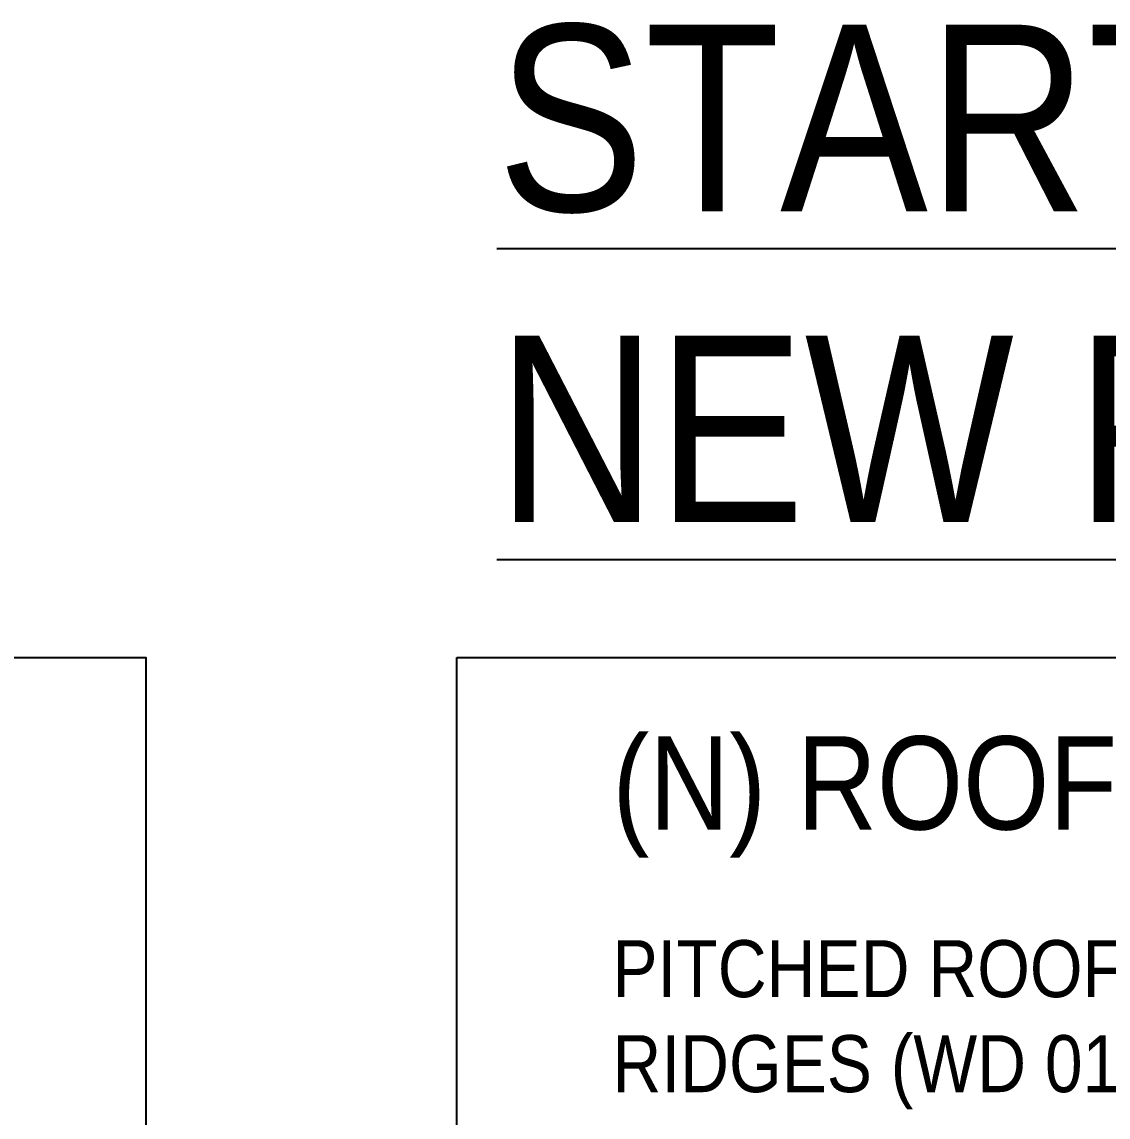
# Model space of a CAD drawing. Header units: inches. Extents: x -2661 to 42767, y -1222 to 9099.
# Drawn here: x -1563.4 to -1144.4, y 3994.5 to 4417.3 of the extents above; entities that cross this region are included whole.
import ezdxf

# ---------------------------------------------------------------- set-up
doc = ezdxf.new("R2010")
doc.units = ezdxf.units.IN
doc.header["$LTSCALE"] = 12
doc.header["$MEASUREMENT"] = 0
doc.layers.add('S-ANNO-NONPLOT', color=253, linetype='CONTINUOUS', plot=False, transparency=0.5)
doc.layers.add('S-ANNO-NOTE', color=4, linetype='CONTINUOUS')
doc.styles.add('Arial', font='arial.ttf', dxfattribs={"width": 0.85})

msp = doc.modelspace()

# ---------------------------------------------------------------- linework, layer by layer
at = {"layer": 'S-ANNO-NONPLOT'}
for points in [[(-1515.60916, 847.54657), (-2435.28195, 847.54657), (-2435.28195, 4172.00884), (-1515.60916, 4172.00884)], [(-1395.60916, 4172.00884), (377.73642, 4172.00884), (377.73642, 847.54657), (-1395.60916, 847.54657)]]:
    msp.add_lwpolyline(points, close=True, dxfattribs=at)

# ---------------------------------------------------------------- texts
at = {"layer": 'S-ANNO-NOTE', "width": 1105.3836959, "attachment_point": 1, "style": 'Arial'}
for s, insert, char_height in [('\\A1;{\\LSTARTERS\\PNEW FRAMING}', (-1380.15444, 4416.2195), 72), ('\\A1;(N) ROOF FRAMING', (-1335.60916, 4141.54657), 36)]:
    msp.add_mtext(s, dxfattribs=dict(at, insert=insert, char_height=char_height))
at = {"layer": 'S-ANNO-NOTE', "color": 2, "insert": (-1335.60916, 3997.54657), "char_height": 22, "width": 385.2088404, "attachment_point": 7, "style": 'Arial'}
msp.add_mtext('\\A1;PITCHED ROOFS \\PRIDGES (WD 01-01)', dxfattribs=at)

doc.saveas('drawing.dxf')
